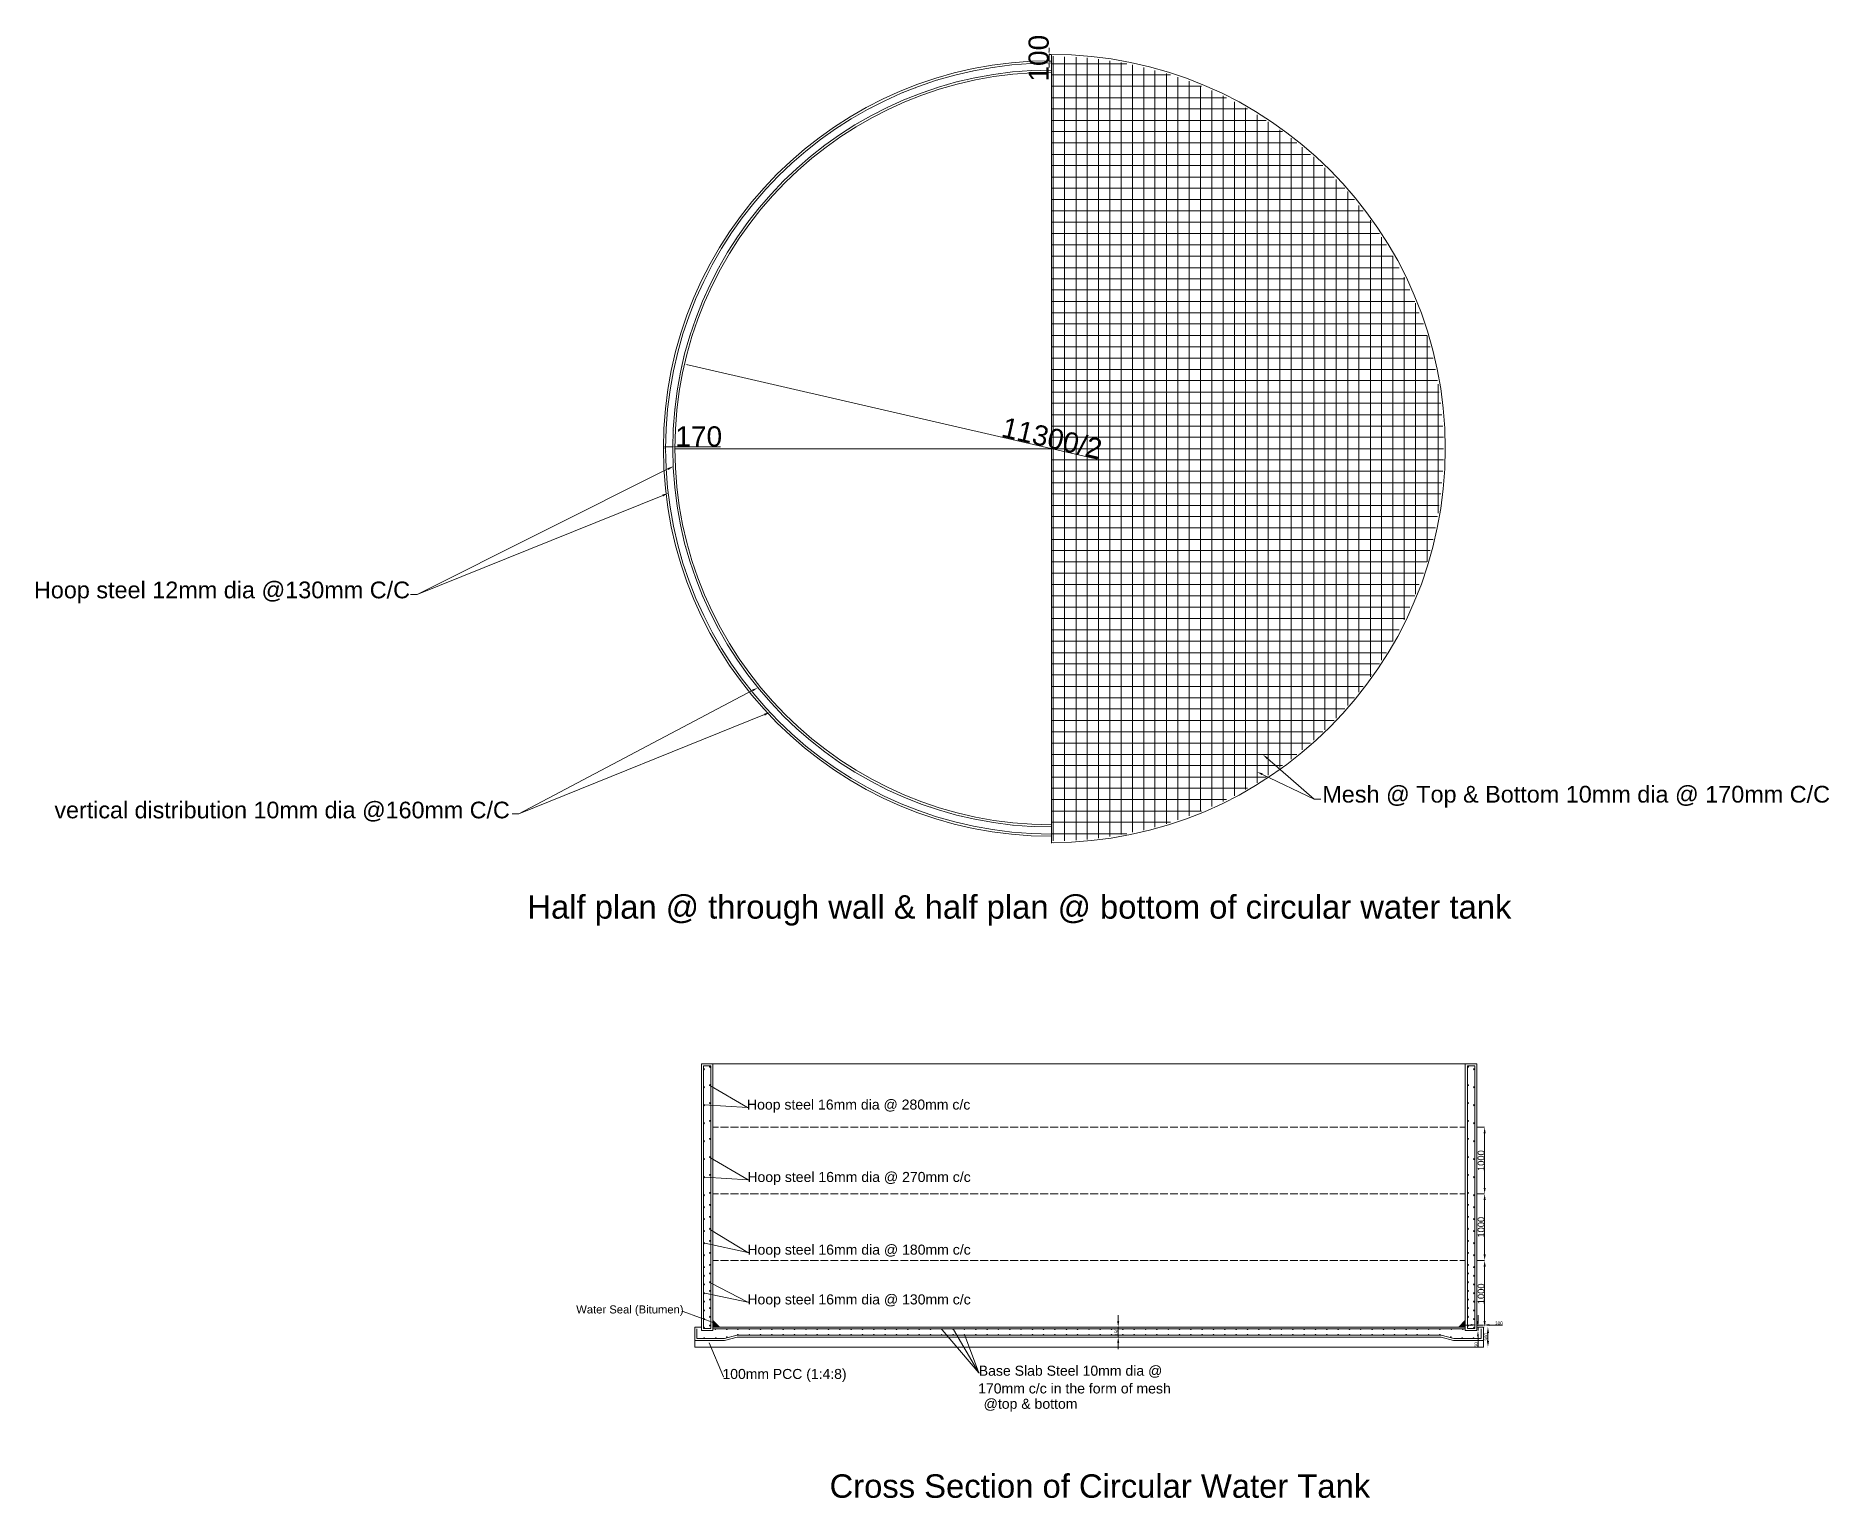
# Model space of a CAD drawing. Header units: millimetres. Extents: x 6154 to 33079, y 1500 to 23453.
import ezdxf

# ---------------------------------------------------------------- set-up
doc = ezdxf.new("R2010")
doc.units = ezdxf.units.MM
doc.layers.add('PDF_0', color=7, linetype='Continuous')
doc.layers.add('PDF_Text', color=7, linetype='Continuous')
doc.styles.add('PDF ArialMT', font='arial.ttf')

msp = doc.modelspace()

# ---------------------------------------------------------------- linework, layer by layer
at = {"layer": 'PDF_0', "lineweight": 0}
for points in [[(21396, 23174), (21362, 23174)], [(21368, 23224), (21368, 23275)], [(21368, 23174), (21368, 23073)], [(21402, 11334), (21402, 17254), (21402, 23174)], [(21430, 23174), (21430, 23174)], [(20215, 22917), (20215, 22917)], [(20389, 22950), (20389, 22950)], [(20568, 22978), (20568, 22978)], [(20747, 23006), (20747, 23006)], [(20769, 22894), (20769, 22894)], [(20926, 23023), (20926, 23023)], [(20926, 22911), (20926, 22911)], [(21088, 22922), (21088, 22922)], [(21105, 23034), (21105, 23034)], [(21245, 22928), (21245, 22928)], [(21284, 23040), (21284, 23040)], [(21396, 23073), (21362, 23073)], [(21368, 23028), (21368, 22978)], [(21402, 23034), (22532, 23034)], [(21430, 11368), (21430, 17254), (21430, 23146)], [(21597, 11368), (21597, 17254), (21597, 23140)], [(21771, 11379), (21771, 17254), (21771, 23135)], [(21939, 11390), (21939, 17254), (21939, 23124)], [(22107, 11407), (22107, 17254), (22107, 23101)], [(22280, 11435), (22280, 17254), (22280, 23079)], [(22448, 11463), (22448, 17254), (22448, 23051)], [(22621, 11496), (22621, 17254), (22621, 23017)], [(22789, 11530), (22789, 17254), (22789, 22978)], [(22957, 11575), (22957, 17254), (22957, 22933)], [(23131, 11625), (23131, 17254), (23131, 22889)], [(19354, 22665), (19354, 22665)], [(19522, 22726), (19522, 22726)], [(19678, 22665), (19678, 22665)], [(19695, 22782), (19695, 22782)], [(19829, 22709), (19829, 22709)], [(19863, 22833), (19863, 22833)], [(19986, 22749), (19986, 22749)], [(20036, 22877), (20036, 22877)], [(20137, 22788), (20137, 22788)], [(20294, 22821), (20294, 22821)], [(20450, 22849), (20450, 22849)], [(20613, 22877), (20613, 22877)], [(21402, 22866), (23192, 22866)], [(21402, 22698), (23657, 22698)], [(23298, 11681), (23298, 17254), (23298, 22833)], [(23472, 11743), (23472, 17254), (23472, 22771)], [(23640, 11810), (23640, 17254), (23640, 22704)], [(23808, 11883), (23808, 17254), (23808, 22631)], [(18699, 22368), (18699, 22368)], [(18856, 22452), (18856, 22452)], [(18934, 22368), (18934, 22368)], [(19018, 22530), (19018, 22530)], [(19080, 22435), (19080, 22435)], [(19186, 22598), (19186, 22598)], [(19225, 22497), (19225, 22497)], [(19376, 22558), (19376, 22558)], [(19527, 22614), (19527, 22614)], [(21402, 22525), (24031, 22525)], [(21402, 22357), (24345, 22357)], [(23981, 11961), (23981, 17254), (23981, 22553)], [(24149, 12045), (24149, 17254), (24149, 22463)], [(24317, 12140), (24317, 17254), (24317, 22374)], [(18235, 22094), (18235, 22094)], [(18386, 22195), (18386, 22195)], [(18509, 22139), (18509, 22139)], [(18537, 22284), (18537, 22284)], [(18649, 22223), (18649, 22223)], [(18789, 22295), (18789, 22295)], [(21402, 22184), (24625, 22184)], [(24490, 12241), (24490, 17254), (24490, 22267)], [(24658, 12353), (24658, 17254), (24658, 22161)], [(17938, 21893), (17938, 21893)], [(18084, 21993), (18084, 21993)], [(18112, 21881), (18112, 21881)], [(18240, 21971), (18240, 21971)], [(18375, 22055), (18375, 22055)], [(21402, 22016), (24871, 22016)], [(21402, 21848), (25089, 21848)], [(24832, 12470), (24832, 17254), (24832, 22044)], [(24999, 12593), (24999, 17254), (24999, 21915)], [(17519, 21546), (17519, 21546)], [(17658, 21669), (17658, 21669)], [(17731, 21585), (17731, 21585)], [(17793, 21781), (17793, 21781)], [(17854, 21686), (17854, 21686)], [(17983, 21786), (17983, 21786)], [(21402, 21674), (25290, 21674)], [(25167, 12733), (25167, 17254), (25167, 21781)], [(25341, 12879), (25341, 17254), (25341, 21635)], [(17261, 21299), (17261, 21299)], [(17390, 21423), (17390, 21423)], [(17491, 21372), (17491, 21372)], [(17608, 21479), (17608, 21479)], [(21402, 21506), (25475, 21506)], [(21402, 21333), (25648, 21333)], [(25509, 13035), (25509, 17254), (25509, 21473)], [(25676, 13209), (25676, 17254), (25676, 21299)], [(17021, 21036), (17021, 21036)], [(17138, 21171), (17138, 21171)], [(17160, 21025), (17160, 21025)], [(17267, 21143), (17267, 21143)], [(17379, 21260), (17379, 21260)], [(21402, 21165), (25805, 21165)], [(25850, 13399), (25850, 17254), (25850, 21115)], [(16791, 20757), (16791, 20757)], [(16903, 20897), (16903, 20897)], [(16953, 20785), (16953, 20785)], [(17054, 20908), (17054, 20908)], [(21402, 20997), (25951, 20997)], [(21402, 20824), (26085, 20824)], [(26018, 13600), (26018, 17254), (26018, 20908)], [(16685, 20611), (16685, 20611)], [(16763, 20527), (16763, 20527)], [(16858, 20656), (16858, 20656)], [(21402, 20656), (26208, 20656)], [(21402, 20488), (26326, 20488)], [(26191, 13830), (26191, 17254), (26191, 20684)], [(16489, 20309), (16489, 20309)], [(16584, 20460), (16584, 20460)], [(16584, 20259), (16584, 20259)], [(16674, 20393), (16674, 20393)], [(21402, 20315), (26432, 20315)], [(26359, 14082), (26359, 17254), (26359, 20432)], [(16304, 20001), (16304, 20001)], [(16394, 20158), (16394, 20158)], [(16422, 19985), (16422, 19985)], [(16500, 20124), (16500, 20124)], [(21402, 20147), (26533, 20147)], [(21402, 19973), (26622, 19973)], [(26527, 14361), (26527, 17254), (26527, 20152)], [(16136, 19660), (16136, 19660)], [(16226, 19839), (16226, 19839)], [(16276, 19694), (16276, 19694)], [(16344, 19833), (16344, 19833)], [(21402, 19806), (26706, 19806)], [(26700, 14686), (26700, 17254), (26700, 19828)], [(16064, 19492), (16064, 19492)], [(16148, 19403), (16148, 19403)], [(16209, 19548), (16209, 19548)], [(21402, 19638), (26784, 19638)], [(21402, 19464), (26857, 19464)], [(26868, 15072), (26868, 17254), (26868, 19442)], [(15935, 19156), (15935, 19156)], [(15997, 19330), (15997, 19330)], [(16086, 19252), (16086, 19252)], [(21402, 19296), (26924, 19296)], [(21402, 19128), (26986, 19128)], [(15879, 18989), (15879, 18989)], [(15985, 18949), (15985, 18949)], [(16036, 19101), (16036, 19101)], [(21402, 18955), (27036, 18955)], [(27042, 15559), (27042, 17254), (27042, 18955)], [(15784, 18642), (15784, 18642)], [(15829, 18815), (15829, 18815)], [(15896, 18642), (15896, 18642)], [(15935, 18798), (15935, 18798)], [(21402, 18787), (27086, 18787)], [(21402, 18614), (27131, 18614)], [(15745, 18468), (15745, 18468)], [(15829, 18328), (15829, 18328)], [(15862, 18485), (15862, 18485)], [(22090, 17097), (15941, 18513)], [(21402, 18446), (27170, 18446)], [(15678, 18110), (15678, 18110)], [(15706, 18289), (15706, 18289)], [(15801, 18172), (15801, 18172)], [(21402, 18278), (27198, 18278)], [(21402, 18105), (27226, 18105)], [(27210, 16286), (27210, 17254), (27210, 18222)], [(15655, 17937), (15655, 17937)], [(15756, 17853), (15756, 17853)], [(15778, 18015), (15778, 18015)], [(21402, 17937), (27249, 17937)], [(15622, 17579), (15622, 17579)], [(15638, 17758), (15638, 17758)], [(15734, 17534), (15734, 17534)], [(15739, 17696), (15739, 17696)], [(21402, 17763), (27266, 17763)], [(21402, 17595), (27277, 17595)], [(15583, 17254), (15583, 17288)], [(15616, 17394), (15616, 17394)], [(15627, 17282), (15700, 17282)], [(15728, 17377), (15728, 17377)], [(15750, 17288), (15750, 17254), (21402, 17254), (27288, 17254)], [(15750, 17282), (16433, 17282)], [(21402, 17428), (27288, 17428)], [(15616, 17215), (15616, 17215)], [(15622, 17036), (15622, 17036)], [(15722, 17215), (15722, 17215)], [(15728, 17058), (15728, 17058)], [(21402, 17086), (27288, 17086)], [(15644, 16952), (11878, 15066), (11867, 15066)], [(15627, 16857), (15627, 16857)], [(15734, 16896), (15734, 16896)], [(15750, 16739), (15750, 16739)], [(21402, 16918), (27277, 16918)], [(21402, 16745), (27266, 16745)], [(15566, 16555), (11878, 15066), (11778, 15066)], [(15644, 16678), (15644, 16678)], [(15666, 16499), (15666, 16499)], [(15767, 16577), (15767, 16577)], [(21402, 16577), (27249, 16577)], [(15689, 16320), (15689, 16320)], [(15784, 16420), (15784, 16420)], [(15812, 16264), (15812, 16264)], [(21402, 16404), (27226, 16404)], [(21402, 16236), (27198, 16236)], [(15722, 16146), (15722, 16146)], [(15762, 15967), (15762, 15967)], [(15840, 16107), (15840, 16107)], [(15879, 15950), (15879, 15950)], [(21402, 16068), (27170, 16068)], [(21402, 15894), (27131, 15894)], [(15801, 15794), (15801, 15794)], [(15851, 15620), (15851, 15620)], [(15918, 15794), (15918, 15794)], [(15957, 15643), (15957, 15643)], [(21402, 15727), (27086, 15727)], [(15907, 15447), (15907, 15447)], [(16008, 15486), (16008, 15486)], [(21402, 15559), (27036, 15559)], [(21402, 15385), (26986, 15385)], [(15963, 15279), (15963, 15279)], [(16025, 15111), (16025, 15111)], [(16058, 15335), (16058, 15335)], [(16114, 15189), (16114, 15189)], [(21402, 15217), (26924, 15217)], [(16097, 14943), (16097, 14943)], [(16176, 15038), (16176, 15038)], [(16237, 14893), (16237, 14893)], [(21402, 15044), (26857, 15044)], [(21402, 14876), (26784, 14876)], [(16170, 14781), (16170, 14781)], [(16248, 14619), (16248, 14619)], [(16310, 14747), (16310, 14747)], [(16383, 14607), (16383, 14607)], [(21402, 14708), (26706, 14708)], [(16332, 14462), (16332, 14462)], [(16422, 14305), (16422, 14305)], [(16455, 14468), (16455, 14468)], [(16539, 14328), (16539, 14328)], [(21402, 14535), (26622, 14535)], [(21402, 14367), (26533, 14367)], [(16517, 14154), (16517, 14154)], [(16618, 14003), (16618, 14003)], [(16623, 14193), (16623, 14193)], [(16713, 14059), (16713, 14059)], [(21402, 14193), (26432, 14193)], [(21402, 14026), (26326, 14026)], [(16718, 13852), (16718, 13852)], [(16802, 13930), (16802, 13930)], [(16897, 13802), (16897, 13802)], [(21402, 13858), (26208, 13858)], [(16920, 13628), (13406, 11776), (13400, 11776)], [(16830, 13712), (16830, 13712)], [(16942, 13572), (16942, 13572)], [(16998, 13673), (16998, 13673)], [(17099, 13550), (17099, 13550)], [(21402, 13684), (26085, 13684)], [(21402, 13516), (25951, 13516)], [(17093, 13265), (13406, 11776), (13305, 11776)], [(17060, 13432), (17060, 13432)], [(17177, 13298), (17177, 13298)], [(17205, 13432), (17205, 13432)], [(17317, 13315), (17317, 13315)], [(17429, 13203), (17429, 13203)], [(21402, 13349), (25805, 13349)], [(17306, 13169), (17306, 13169)], [(17435, 13046), (17435, 13046)], [(17546, 13091), (17546, 13091)], [(17664, 12985), (17664, 12985)], [(21402, 13175), (25648, 13175)], [(21402, 13007), (25475, 13007)], [(17563, 12923), (17563, 12923)], [(17703, 12806), (17703, 12806)], [(17781, 12884), (17781, 12884)], [(17843, 12694), (17843, 12694)], [(17910, 12783), (17910, 12783)], [(18039, 12683), (18039, 12683)], [(21402, 12834), (25290, 12834)], [(21402, 12666), (25089, 12666)], [(17983, 12588), (17983, 12588)], [(18134, 12481), (18134, 12481)], [(18168, 12593), (18168, 12593)], [(18296, 12504), (18296, 12504)], [(18436, 12420), (18436, 12420)], [(21402, 12498), (24871, 12498)], [(24647, 12604), (25346, 11994), (25352, 11994)], [(18279, 12381), (18279, 12381)], [(18436, 12291), (18436, 12291)], [(18570, 12336), (18570, 12336)], [(18593, 12202), (18593, 12202)], [(18710, 12257), (18710, 12257)], [(18856, 12185), (18856, 12185)], [(18996, 12118), (18996, 12118)], [(21402, 12325), (24625, 12325)], [(21402, 12157), (24345, 12157)], [(24569, 12364), (25346, 11994), (25447, 11994)], [(18749, 12112), (18749, 12112)], [(18912, 12034), (18912, 12034)], [(19074, 11961), (19074, 11961)], [(19141, 12050), (19141, 12050)], [(19242, 11888), (19242, 11888)], [(19292, 11989), (19292, 11989)], [(19438, 11933), (19438, 11933)], [(19589, 11877), (19589, 11877)], [(21402, 11989), (24031, 11989)], [(19410, 11827), (19410, 11827)], [(19578, 11765), (19578, 11765)], [(19740, 11827), (19740, 11827)], [(19751, 11709), (19751, 11709)], [(19897, 11782), (19897, 11782)], [(19924, 11664), (19924, 11664)], [(20053, 11743), (20053, 11743)], [(20098, 11620), (20098, 11620)], [(20204, 11709), (20204, 11709)], [(20271, 11580), (20271, 11580)], [(20361, 11676), (20361, 11676)], [(20523, 11648), (20523, 11648)], [(20680, 11625), (20680, 11625)], [(20837, 11608), (20837, 11608)], [(20999, 11597), (20999, 11597)], [(21155, 11586), (21155, 11586)], [(21318, 11580), (21318, 11580)], [(21402, 11815), (23657, 11815)], [(21402, 11648), (23192, 11648)], [(20450, 11552), (20450, 11552)], [(20630, 11524), (20630, 11524)], [(20803, 11502), (20803, 11502)], [(20982, 11485), (20982, 11485)], [(21167, 11474), (21167, 11474)], [(21346, 11474), (21346, 11474)], [(21402, 11474), (22532, 11474)], [(21430, 11334), (21430, 11334)], [(16317, 8018), (27616, 8018)], [(16190, 7404), (16838, 7367), (16844, 7367), (16838, 7367), (16274, 7697)], [(16317, 7068), (16401, 7068)], [(16433, 7068), (16554, 7068)], [(16582, 7068), (16704, 7068)], [(16732, 7068), (16853, 7068)], [(16881, 7068), (17003, 7068)], [(17034, 7068), (17152, 7068)], [(17183, 7068), (17302, 7068)], [(17333, 7068), (17451, 7068)], [(17482, 7068), (17604, 7068)], [(17632, 7068), (17753, 7068)], [(17781, 7068), (17903, 7068)], [(17934, 7068), (18052, 7068)], [(18084, 7068), (18202, 7068)], [(18233, 7068), (18352, 7068)], [(18383, 7068), (18501, 7068)], [(18532, 7068), (18654, 7068)], [(18682, 7068), (18803, 7068)], [(18831, 7068), (18953, 7068)], [(18984, 7068), (19102, 7068)], [(19134, 7068), (19252, 7068)], [(19283, 7068), (19401, 7068)], [(19433, 7068), (19554, 7068)], [(19582, 7068), (19704, 7068)], [(19732, 7068), (19853, 7068)], [(19881, 7068), (20003, 7068)], [(20034, 7068), (20152, 7068)], [(20183, 7068), (20302, 7068)], [(20333, 7068), (20451, 7068)], [(20482, 7068), (20604, 7068)], [(20632, 7068), (20753, 7068)], [(20782, 7068), (20903, 7068)], [(20934, 7068), (21053, 7068)], [(21084, 7068), (21202, 7068)], [(21233, 7068), (21352, 7068)], [(21383, 7068), (21501, 7068)], [(21532, 7068), (21654, 7068)], [(21682, 7068), (21803, 7068)], [(21831, 7068), (21953, 7068)], [(21984, 7068), (22102, 7068)], [(22134, 7068), (22252, 7068)], [(22283, 7068), (22401, 7068)], [(22433, 7068), (22554, 7068)], [(22582, 7068), (22704, 7068)], [(22732, 7068), (22853, 7068)], [(22881, 7068), (23003, 7068)], [(23034, 7068), (23152, 7068)], [(23183, 7068), (23302, 7068)], [(23333, 7068), (23451, 7068)], [(23482, 7068), (23604, 7068)], [(23632, 7068), (23754, 7068)], [(23782, 7068), (23903, 7068)], [(23934, 7068), (24053, 7068)], [(24084, 7068), (24202, 7068)], [(24233, 7068), (24352, 7068)], [(24383, 7068), (24501, 7068)], [(24532, 7068), (24654, 7068)], [(24682, 7068), (24803, 7068)], [(24831, 7068), (24953, 7068)], [(24984, 7068), (25102, 7068)], [(25134, 7068), (25252, 7068)], [(25283, 7068), (25402, 7068)], [(25433, 7068), (25554, 7068)], [(25582, 7068), (25704, 7068)], [(25732, 7068), (25853, 7068)], [(25881, 7068), (26003, 7068)], [(26034, 7068), (26152, 7068)], [(26183, 7068), (26302, 7068)], [(26333, 7068), (26451, 7068)], [(26483, 7068), (26604, 7068)], [(26632, 7068), (26754, 7068)], [(26782, 7068), (26903, 7068)], [(26934, 7068), (27053, 7068)], [(27084, 7068), (27202, 7068)], [(27233, 7068), (27352, 7068)], [(27383, 7068), (27501, 7068)], [(27532, 7068), (27616, 7068)], [(27788, 7068), (27906, 7068)], [(27906, 6158), (27906, 6977)], [(16199, 6317), (16847, 6279), (16853, 6279), (16847, 6279), (16283, 6610)], [(16317, 6068), (16401, 6068)], [(16433, 6068), (16554, 6068)], [(16582, 6068), (16704, 6068)], [(16732, 6068), (16853, 6068)], [(16881, 6068), (17003, 6068)], [(17034, 6068), (17152, 6068)], [(17183, 6068), (17302, 6068)], [(17333, 6068), (17451, 6068)], [(17482, 6068), (17604, 6068)], [(17632, 6068), (17753, 6068)], [(17781, 6068), (17903, 6068)], [(17934, 6068), (18052, 6068)], [(18084, 6068), (18202, 6068)], [(18233, 6068), (18352, 6068)], [(18383, 6068), (18501, 6068)], [(18532, 6068), (18654, 6068)], [(18682, 6068), (18803, 6068)], [(18831, 6068), (18953, 6068)], [(18984, 6068), (19102, 6068)], [(19134, 6068), (19252, 6068)], [(19283, 6068), (19401, 6068)], [(19433, 6068), (19554, 6068)], [(19582, 6068), (19704, 6068)], [(19732, 6068), (19853, 6068)], [(19881, 6068), (20003, 6068)], [(20034, 6068), (20152, 6068)], [(20183, 6068), (20302, 6068)], [(20333, 6068), (20451, 6068)], [(20482, 6068), (20604, 6068)], [(20632, 6068), (20753, 6068)], [(20782, 6068), (20903, 6068)], [(20934, 6068), (21053, 6068)], [(21084, 6068), (21202, 6068)], [(21233, 6068), (21352, 6068)], [(21383, 6068), (21501, 6068)], [(21532, 6068), (21654, 6068)], [(21682, 6068), (21803, 6068)], [(21831, 6068), (21953, 6068)], [(21984, 6068), (22102, 6068)], [(22134, 6068), (22252, 6068)], [(22283, 6068), (22401, 6068)], [(22433, 6068), (22554, 6068)], [(22582, 6068), (22704, 6068)], [(22732, 6068), (22853, 6068)], [(22881, 6068), (23003, 6068)], [(23034, 6068), (23152, 6068)], [(23183, 6068), (23302, 6068)], [(23333, 6068), (23451, 6068)], [(23482, 6068), (23604, 6068)], [(23632, 6068), (23754, 6068)], [(23782, 6068), (23903, 6068)], [(23934, 6068), (24053, 6068)], [(24084, 6068), (24202, 6068)], [(24233, 6068), (24352, 6068)], [(24383, 6068), (24501, 6068)], [(24532, 6068), (24654, 6068)], [(24682, 6068), (24803, 6068)], [(24831, 6068), (24953, 6068)], [(24984, 6068), (25102, 6068)], [(25134, 6068), (25252, 6068)], [(25283, 6068), (25402, 6068)], [(25433, 6068), (25554, 6068)], [(25582, 6068), (25704, 6068)], [(25732, 6068), (25853, 6068)], [(25881, 6068), (26003, 6068)], [(26034, 6068), (26152, 6068)], [(26183, 6068), (26302, 6068)], [(26333, 6068), (26451, 6068)], [(26483, 6068), (26604, 6068)], [(26632, 6068), (26754, 6068)], [(26782, 6068), (26903, 6068)], [(26934, 6068), (27053, 6068)], [(27084, 6068), (27202, 6068)], [(27233, 6068), (27352, 6068)], [(27383, 6068), (27501, 6068)], [(27532, 6068), (27616, 6068)], [(27906, 5158), (27906, 5977)], [(16199, 5326), (16844, 5189), (16853, 5189), (16844, 5189), (16283, 5529)], [(16317, 5068), (16401, 5068)], [(16433, 5068), (16554, 5068)], [(16582, 5068), (16704, 5068)], [(16732, 5068), (16853, 5068)], [(16881, 5068), (17003, 5068)], [(17034, 5068), (17152, 5068)], [(17183, 5068), (17302, 5068)], [(17333, 5068), (17451, 5068)], [(17482, 5068), (17604, 5068)], [(17632, 5068), (17753, 5068)], [(17781, 5068), (17903, 5068)], [(17934, 5068), (18052, 5068)], [(18084, 5068), (18202, 5068)], [(18233, 5068), (18352, 5068)], [(18383, 5068), (18501, 5068)], [(18532, 5068), (18654, 5068)], [(18682, 5068), (18803, 5068)], [(18831, 5068), (18953, 5068)], [(18984, 5068), (19102, 5068)], [(19134, 5068), (19252, 5068)], [(19283, 5068), (19401, 5068)], [(19433, 5068), (19554, 5068)], [(19582, 5068), (19704, 5068)], [(19732, 5068), (19853, 5068)], [(19881, 5068), (20003, 5068)], [(20034, 5068), (20152, 5068)], [(20183, 5068), (20302, 5068)], [(20333, 5068), (20451, 5068)], [(20482, 5068), (20604, 5068)], [(20632, 5068), (20753, 5068)], [(20782, 5068), (20903, 5068)], [(20934, 5068), (21053, 5068)], [(21084, 5068), (21202, 5068)], [(21233, 5068), (21352, 5068)], [(21383, 5068), (21501, 5068)], [(21532, 5068), (21654, 5068)], [(21682, 5068), (21803, 5068)], [(21831, 5068), (21953, 5068)], [(21984, 5068), (22102, 5068)], [(22134, 5068), (22252, 5068)], [(22283, 5068), (22401, 5068)], [(22433, 5068), (22554, 5068)], [(22582, 5068), (22704, 5068)], [(22732, 5068), (22853, 5068)], [(22881, 5068), (23003, 5068)], [(23034, 5068), (23152, 5068)], [(23183, 5068), (23302, 5068)], [(23333, 5068), (23451, 5068)], [(23482, 5068), (23604, 5068)], [(23632, 5068), (23754, 5068)], [(23782, 5068), (23903, 5068)], [(23934, 5068), (24053, 5068)], [(24084, 5068), (24202, 5068)], [(24233, 5068), (24352, 5068)], [(24383, 5068), (24501, 5068)], [(24532, 5068), (24654, 5068)], [(24682, 5068), (24803, 5068)], [(24831, 5068), (24953, 5068)], [(24984, 5068), (25102, 5068)], [(25134, 5068), (25252, 5068)], [(25283, 5068), (25402, 5068)], [(25433, 5068), (25554, 5068)], [(25582, 5068), (25704, 5068)], [(25732, 5068), (25853, 5068)], [(25881, 5068), (26003, 5068)], [(26034, 5068), (26152, 5068)], [(26183, 5068), (26302, 5068)], [(26333, 5068), (26451, 5068)], [(26483, 5068), (26604, 5068)], [(26632, 5068), (26754, 5068)], [(26782, 5068), (26903, 5068)], [(26934, 5068), (27053, 5068)], [(27084, 5068), (27202, 5068)], [(27233, 5068), (27352, 5068)], [(27383, 5068), (27501, 5068)], [(27532, 5068), (27616, 5068)], [(27906, 4977), (27906, 4158)], [(16199, 4575), (16844, 4441), (16853, 4441), (16844, 4441), (16283, 4731)], [(16364, 4121), (15875, 4301), (15869, 4301)], [(27788, 4018), (27788, 4068), (27888, 4068), (27888, 3818), (27888, 3769), (16046, 3769), (16046, 3818), (16046, 4068), (16149, 4068), (16149, 4018)], [(27856, 4040), (27856, 3899), (27445, 3899), (27255, 3949), (16679, 3949), (16492, 3899), (16077, 3899), (16077, 4040)], [(16317, 4167), (16417, 4068)], [(16317, 4155), (16317, 4155)], [(16317, 4149), (16317, 4149)], [(16317, 4142), (16317, 4142)], [(16317, 4133), (16317, 4133)], [(16317, 4127), (16317, 4127)], [(16317, 4121), (16317, 4121)], [(16317, 4114), (16317, 4114)], [(16317, 4105), (16317, 4105)], [(16317, 4099), (16317, 4099)], [(16317, 4093), (16317, 4093)], [(16317, 4086), (16317, 4086)], [(16317, 4068), (27616, 4068), (27616, 4071), (27616, 4077), (27616, 4083)], [(16317, 4077), (16317, 4077)], [(16317, 4071), (16317, 4071)], [(16317, 4040), (27616, 4040)], [(16320, 4167), (16320, 4161), (16320, 4155), (16327, 4155), (16333, 4155)], [(16320, 4161), (16323, 4161)], [(16320, 4152), (16320, 4149), (16327, 4149), (16333, 4149)], [(16320, 4145), (16320, 4142), (16327, 4142), (16333, 4142)], [(16320, 4139), (16320, 4133), (16320, 4127), (16327, 4127), (16333, 4127)], [(16320, 4133), (16327, 4133), (16333, 4133)], [(16320, 4124), (16320, 4121), (16327, 4121), (16333, 4121)], [(16320, 4117), (16320, 4114), (16327, 4114), (16333, 4114)], [(16320, 4111), (16320, 4105), (16320, 4099), (16327, 4099), (16333, 4099)], [(16320, 4105), (16327, 4105), (16333, 4105)], [(16320, 4096), (16320, 4093), (16327, 4093), (16333, 4093)], [(16320, 4089), (16320, 4086), (16327, 4086), (16333, 4086)], [(16320, 4068), (16320, 4071), (16320, 4077), (16320, 4083)], [(16320, 4077), (16327, 4077), (16333, 4077)], [(16320, 4071), (16327, 4071), (16333, 4071)], [(16327, 4155), (16327, 4158)], [(16327, 4149), (16327, 4152)], [(16327, 4142), (16327, 4145)], [(16327, 4127), (16327, 4133), (16327, 4139)], [(16327, 4121), (16327, 4124)], [(16327, 4114), (16327, 4117)], [(16327, 4099), (16327, 4105), (16327, 4111)], [(16327, 4093), (16327, 4096)], [(16327, 4086), (16327, 4089)], [(16327, 4068), (16327, 4071), (16327, 4077), (16327, 4083)], [(16336, 4152), (16336, 4149), (16339, 4149)], [(16336, 4145), (16336, 4142), (16339, 4142)], [(16336, 4139), (16336, 4133), (16336, 4127), (16339, 4127)], [(16336, 4133), (16339, 4133)], [(16336, 4124), (16336, 4121), (16339, 4121)], [(16336, 4117), (16336, 4114), (16339, 4114)], [(16336, 4111), (16336, 4105), (16336, 4099), (16339, 4099)], [(16336, 4105), (16339, 4105)], [(16336, 4096), (16336, 4093), (16339, 4093)], [(16336, 4089), (16336, 4086), (16339, 4086)], [(16336, 4068), (16336, 4071), (16336, 4077), (16336, 4083)], [(16336, 4077), (16339, 4077)], [(16336, 4071), (16339, 4071)], [(16342, 4145), (16342, 4142), (16345, 4142)], [(16342, 4139), (16342, 4133), (16342, 4127), (16345, 4127)], [(16342, 4133), (16345, 4133)], [(16342, 4124), (16342, 4121), (16345, 4121)], [(16342, 4117), (16342, 4114), (16345, 4114)], [(16342, 4111), (16342, 4105), (16342, 4099), (16345, 4099)], [(16342, 4105), (16345, 4105)], [(16342, 4096), (16342, 4093), (16345, 4093)], [(16342, 4089), (16342, 4086), (16345, 4086)], [(16342, 4068), (16342, 4071), (16342, 4077), (16342, 4083)], [(16342, 4077), (16345, 4077)], [(16342, 4071), (16345, 4071)], [(16348, 4139), (16348, 4133), (16348, 4127), (16355, 4127), (16358, 4127)], [(16348, 4133), (16352, 4133)], [(16348, 4124), (16348, 4121), (16355, 4121), (16361, 4121), (16367, 4121)], [(16348, 4117), (16348, 4114), (16355, 4114), (16361, 4114), (16367, 4114)], [(16348, 4111), (16348, 4105), (16348, 4099), (16355, 4099), (16361, 4099), (16367, 4099)], [(16348, 4105), (16355, 4105), (16361, 4105), (16367, 4105)], [(16348, 4096), (16348, 4093), (16355, 4093), (16361, 4093), (16367, 4093)], [(16348, 4089), (16348, 4086), (16355, 4086), (16361, 4086), (16367, 4086)], [(16348, 4068), (16348, 4071), (16348, 4077), (16348, 4083)], [(16348, 4077), (16355, 4077), (16361, 4077), (16367, 4077)], [(16348, 4071), (16355, 4071), (16361, 4071), (16367, 4071)], [(16355, 4127), (16355, 4130)], [(16355, 4121), (16355, 4124)], [(16355, 4114), (16355, 4117)], [(16355, 4099), (16355, 4105), (16355, 4111)], [(16355, 4093), (16355, 4096)], [(16355, 4086), (16355, 4089)], [(16355, 4068), (16355, 4071), (16355, 4077), (16355, 4083)], [(16361, 4121), (16361, 4124)], [(16361, 4114), (16361, 4117)], [(16361, 4099), (16361, 4105), (16361, 4111)], [(16361, 4093), (16361, 4096)], [(16361, 4086), (16361, 4089)], [(16361, 4068), (16361, 4071), (16361, 4077), (16361, 4083)], [(16370, 4117), (16370, 4114), (16373, 4114)], [(16370, 4111), (16370, 4105), (16370, 4099), (16373, 4099)], [(16370, 4105), (16373, 4105)], [(16370, 4096), (16370, 4093), (16373, 4093)], [(16370, 4089), (16370, 4086), (16373, 4086)], [(16370, 4068), (16370, 4071), (16370, 4077), (16370, 4083)], [(16370, 4077), (16373, 4077)], [(16370, 4071), (16373, 4071)], [(16376, 4111), (16376, 4105), (16376, 4099), (16383, 4099), (16386, 4099)], [(16376, 4105), (16380, 4105)], [(16376, 4096), (16376, 4093), (16383, 4093), (16389, 4093), (16395, 4093)], [(16376, 4089), (16376, 4086), (16383, 4086), (16389, 4086), (16395, 4086)], [(16376, 4068), (16376, 4071), (16376, 4077), (16376, 4083)], [(16376, 4077), (16383, 4077), (16389, 4077), (16395, 4077)], [(16376, 4071), (16383, 4071), (16389, 4071), (16395, 4071)], [(16383, 4099), (16383, 4102)], [(16383, 4093), (16383, 4096)], [(16383, 4086), (16383, 4089)], [(16383, 4068), (16383, 4071), (16383, 4077), (16383, 4083)], [(16389, 4093), (16389, 4096)], [(16389, 4086), (16389, 4089)], [(16389, 4068), (16389, 4071), (16389, 4077), (16389, 4083)], [(16398, 4089), (16398, 4086), (16401, 4086)], [(16398, 4068), (16398, 4071), (16398, 4077), (16398, 4083)], [(16398, 4077), (16401, 4077)], [(16398, 4071), (16401, 4071)], [(16404, 4068), (16404, 4071), (16404, 4077), (16404, 4083)], [(16404, 4077), (16408, 4077)], [(16404, 4071), (16411, 4071), (16414, 4071)], [(16411, 4068), (16411, 4071), (16411, 4074)], [(22395, 4068), (22408, 4068)], [(22405, 4158), (22405, 4248)], [(22405, 4068), (22405, 3918)], [(27616, 4155), (27616, 4161), (27616, 4167), (27517, 4068)], [(27520, 4071), (27523, 4071), (27529, 4071)], [(27523, 4068), (27523, 4071), (27523, 4077)], [(27526, 4077), (27529, 4077)], [(27532, 4068), (27532, 4071), (27532, 4077), (27532, 4083)], [(27532, 4077), (27535, 4077)], [(27532, 4071), (27535, 4071)], [(27535, 4086), (27535, 4086)], [(27539, 4089), (27539, 4086), (27545, 4086), (27551, 4086), (27557, 4086)], [(27539, 4068), (27539, 4071), (27539, 4077), (27539, 4083)], [(27539, 4077), (27545, 4077), (27551, 4077), (27557, 4077)], [(27539, 4071), (27545, 4071), (27551, 4071), (27557, 4071)], [(27542, 4093), (27545, 4093), (27551, 4093), (27557, 4093)], [(27545, 4093), (27545, 4096)], [(27545, 4086), (27545, 4089)], [(27545, 4068), (27545, 4071), (27545, 4077), (27545, 4083)], [(27548, 4099), (27551, 4099), (27557, 4099)], [(27551, 4099), (27551, 4102)], [(27551, 4093), (27551, 4096)], [(27551, 4086), (27551, 4089)], [(27551, 4068), (27551, 4071), (27551, 4077), (27551, 4083)], [(27554, 4105), (27557, 4105)], [(27560, 4111), (27560, 4105), (27560, 4099), (27564, 4099)], [(27560, 4105), (27564, 4105)], [(27560, 4096), (27560, 4093), (27564, 4093)], [(27560, 4089), (27560, 4086), (27564, 4086)], [(27560, 4068), (27560, 4071), (27560, 4077), (27560, 4083)], [(27560, 4077), (27564, 4077)], [(27560, 4071), (27564, 4071)], [(27564, 4114), (27564, 4114)], [(27567, 4117), (27567, 4114), (27573, 4114), (27579, 4114), (27585, 4114)], [(27567, 4111), (27567, 4105), (27567, 4099), (27573, 4099), (27579, 4099), (27585, 4099)], [(27567, 4105), (27573, 4105), (27579, 4105), (27585, 4105)], [(27567, 4096), (27567, 4093), (27573, 4093), (27579, 4093), (27585, 4093)], [(27567, 4089), (27567, 4086), (27573, 4086), (27579, 4086), (27585, 4086)], [(27567, 4068), (27567, 4071), (27567, 4077), (27567, 4083)], [(27567, 4077), (27573, 4077), (27579, 4077), (27585, 4077)], [(27567, 4071), (27573, 4071), (27579, 4071), (27585, 4071)], [(27570, 4121), (27573, 4121), (27579, 4121), (27585, 4121)], [(27573, 4121), (27573, 4124)], [(27573, 4114), (27573, 4117)], [(27573, 4099), (27573, 4105), (27573, 4111)], [(27573, 4093), (27573, 4096)], [(27573, 4086), (27573, 4089)], [(27573, 4068), (27573, 4071), (27573, 4077), (27573, 4083)], [(27576, 4127), (27579, 4127), (27585, 4127)], [(27579, 4127), (27579, 4130)], [(27579, 4121), (27579, 4124)], [(27579, 4114), (27579, 4117)], [(27579, 4099), (27579, 4105), (27579, 4111)], [(27579, 4093), (27579, 4096)], [(27579, 4086), (27579, 4089)], [(27579, 4068), (27579, 4071), (27579, 4077), (27579, 4083)], [(27582, 4133), (27585, 4133)], [(27588, 4142), (27592, 4142)], [(27588, 4139), (27588, 4133), (27588, 4127), (27592, 4127)], [(27588, 4133), (27592, 4133)], [(27588, 4124), (27588, 4121), (27592, 4121)], [(27588, 4117), (27588, 4114), (27592, 4114)], [(27588, 4111), (27588, 4105), (27588, 4099), (27592, 4099)], [(27588, 4105), (27592, 4105)], [(27588, 4096), (27588, 4093), (27592, 4093)], [(27588, 4089), (27588, 4086), (27592, 4086)], [(27588, 4068), (27588, 4071), (27588, 4077), (27588, 4083)], [(27588, 4077), (27592, 4077)], [(27588, 4071), (27592, 4071)], [(27595, 4145), (27595, 4142), (27601, 4142), (27607, 4142), (27613, 4142)], [(27595, 4139), (27595, 4133), (27595, 4127), (27601, 4127), (27607, 4127), (27613, 4127)], [(27595, 4133), (27601, 4133), (27607, 4133), (27613, 4133)], [(27595, 4124), (27595, 4121), (27601, 4121), (27607, 4121), (27613, 4121)], [(27595, 4117), (27595, 4114), (27601, 4114), (27607, 4114), (27613, 4114)], [(27595, 4111), (27595, 4105), (27595, 4099), (27601, 4099), (27607, 4099), (27613, 4099)], [(27595, 4105), (27601, 4105), (27607, 4105), (27613, 4105)], [(27595, 4096), (27595, 4093), (27601, 4093), (27607, 4093), (27613, 4093)], [(27595, 4089), (27595, 4086), (27601, 4086), (27607, 4086), (27613, 4086)], [(27595, 4068), (27595, 4071), (27595, 4077), (27595, 4083)], [(27595, 4077), (27601, 4077), (27607, 4077), (27613, 4077)], [(27595, 4071), (27601, 4071), (27607, 4071), (27613, 4071)], [(27598, 4149), (27601, 4149), (27607, 4149), (27613, 4149)], [(27601, 4149), (27601, 4152)], [(27601, 4142), (27601, 4145)], [(27601, 4127), (27601, 4133), (27601, 4139)], [(27601, 4121), (27601, 4124)], [(27601, 4114), (27601, 4117)], [(27601, 4099), (27601, 4105), (27601, 4111)], [(27601, 4093), (27601, 4096)], [(27601, 4086), (27601, 4089)], [(27601, 4068), (27601, 4071), (27601, 4077), (27601, 4083)], [(27604, 4155), (27607, 4155), (27613, 4155)], [(27607, 4155), (27607, 4158)], [(27607, 4149), (27607, 4152)], [(27607, 4142), (27607, 4145)], [(27607, 4127), (27607, 4133), (27607, 4139)], [(27607, 4121), (27607, 4124)], [(27607, 4114), (27607, 4117)], [(27697, 4099), (27607, 4099), (27607, 4105), (27607, 4111)], [(27607, 4093), (27607, 4096)], [(27607, 4086), (27607, 4089)], [(27607, 4068), (27607, 4071), (27607, 4077), (27607, 4083)], [(27610, 4161), (27613, 4161)], [(27616, 4161), (27616, 4161)], [(27616, 4155), (27616, 4155)], [(27616, 4149), (27616, 4152)], [(27616, 4149), (27616, 4149)], [(27616, 4142), (27616, 4145)], [(27616, 4142), (27616, 4142)], [(27616, 4127), (27616, 4133), (27616, 4139)], [(27616, 4133), (27616, 4133)], [(27616, 4127), (27616, 4127)], [(27616, 4121), (27616, 4124)], [(27616, 4121), (27616, 4121)], [(27616, 4114), (27616, 4117)], [(27616, 4114), (27616, 4114)], [(27616, 4099), (27616, 4105), (27616, 4111)], [(27616, 4105), (27616, 4105)], [(27616, 4099), (27616, 4099)], [(27616, 4093), (27616, 4096)], [(27616, 4093), (27616, 4093)], [(27616, 4086), (27616, 4089)], [(27616, 4086), (27616, 4086)], [(27616, 4077), (27616, 4077)], [(27616, 4071), (27616, 4071)], [(27788, 4102), (27788, 4102)], [(27788, 4099), (27888, 4099)], [(27807, 4158), (27807, 4248)], [(27807, 4068), (27807, 4068)], [(27807, 4068), (27807, 4018)], [(27888, 4102), (27888, 4102)], [(27906, 4068), (27906, 4068)], [(27956, 4068), (27956, 4068)], [(27978, 4099), (28174, 4099)], [(16046, 3868), (16495, 3868), (16682, 3918), (27252, 3918), (27439, 3868), (27888, 3868)], [(16264, 3834), (16476, 3323), (16485, 3323)], [(19934, 4030), (20314, 3379), (20324, 3379), (20314, 3379), (19760, 4027)], [(20096, 3955), (20314, 3379), (20324, 3379)], [(22395, 3918), (22408, 3918)], [(22405, 3828), (22405, 3737)], [(27807, 4018), (27807, 4018)], [(27807, 3927), (27807, 3765)], [(27956, 3977), (27956, 3859)], [(27956, 3769), (27956, 3769)]]:
    msp.add_lwpolyline(points, dxfattribs=at)
for points in [[(16317, 4018), (16149, 4018), (16149, 8018), (16317, 8018)], [(16286, 4049), (16177, 4049), (16177, 7990), (16286, 7990)], [(27788, 8018), (27788, 4018), (27616, 4018), (27616, 8018)], [(27757, 7990), (27757, 4049), (27648, 4049), (27648, 7990)], [(27906, 6068), (27788, 6068)], [(27906, 5068), (27788, 5068)]]:
    msp.add_lwpolyline(points, close=True, dxfattribs=at)
at = {"layer": 'PDF_0', "lineweight": 5}
msp.add_lwpolyline([(16317, 4161), (16317, 4161)], dxfattribs=at)
at = {"layer": 'PDF_0', "lineweight": 0}
for centre, radius in [((16184, 7939), 7.79), ((16278, 7973), 7.79), ((27655, 7973), 7.79), ((27749, 7939), 7.79), ((16184, 7668), 7.79), ((16278, 7702), 7.79), ((27655, 7702), 7.79), ((27749, 7668), 7.79), ((16184, 7400), 7.79), ((16278, 7431), 7.79), ((27655, 7431), 7.79), ((27749, 7400), 7.79), ((16184, 7129), 7.79), ((16278, 7163), 7.79), ((27655, 7163), 7.79), ((27749, 7129), 7.79), ((16184, 6858), 7.79), ((16278, 6892), 7.79), ((27655, 6892), 7.79), ((27749, 6858), 7.79), ((16184, 6590), 7.79), ((16278, 6621), 7.79), ((27655, 6621), 7.79), ((27749, 6590), 7.79), ((16184, 6319), 7.79), ((16278, 6353), 7.79), ((27655, 6353), 7.79), ((27749, 6319), 7.79), ((16184, 6048), 7.79), ((16278, 6082), 7.79), ((27655, 6082), 7.79), ((27749, 6048), 7.79), ((16184, 5867), 7.79), ((16184, 5689), 7.79), ((16278, 5901), 7.79), ((16278, 5721), 7.79), ((27655, 5901), 7.79), ((27655, 5721), 7.79), ((27749, 5867), 7.79), ((27749, 5689), 7.79), ((16184, 5509), 7.79), ((16278, 5543), 7.79), ((27655, 5543), 7.79), ((27749, 5509), 7.79), ((16184, 5328), 7.79), ((16184, 5147), 7.79), ((16278, 5362), 7.79), ((16278, 5182), 7.79), ((27655, 5362), 7.79), ((27655, 5182), 7.79), ((27749, 5328), 7.79), ((27749, 5147), 7.79), ((16184, 4970), 7.79), ((16184, 4839), 7.79), ((16278, 5001), 7.79), ((16278, 4873), 7.79), ((27655, 5001), 7.79), ((27655, 4873), 7.79), ((27749, 4970), 7.79), ((27749, 4839), 7.79), ((16184, 4708), 7.79), ((16184, 4577), 7.79), ((16278, 4742), 7.79), ((16278, 4612), 7.79), ((27655, 4742), 7.79), ((27655, 4612), 7.79), ((27749, 4708), 7.79), ((27749, 4577), 7.79), ((16184, 4450), 7.79), ((16184, 4319), 7.79), ((16278, 4481), 7.79), ((16278, 4353), 7.79), ((27655, 4481), 7.79), ((27655, 4353), 7.79), ((27749, 4450), 7.79), ((27749, 4319), 7.79), ((16184, 4188), 7.79), ((16184, 4057), 7.79), ((16278, 4222), 7.79), ((16278, 4091), 7.79), ((16356, 4035), 4.67), ((16527, 4035), 4.67), ((16695, 4035), 4.67), ((16866, 4035), 4.67), ((17035, 4035), 4.67), ((17206, 4035), 4.67), ((17374, 4035), 4.67), ((17546, 4035), 4.67), ((17717, 4035), 4.67), ((17885, 4035), 4.67), ((18057, 4035), 4.67), ((18225, 4035), 4.67), ((18396, 4035), 4.67), ((18564, 4035), 4.67), ((18564, 4035), 4.67), ((18736, 4035), 4.67), ((18904, 4035), 4.67), ((19075, 4035), 4.67), ((19247, 4035), 4.67), ((19415, 4035), 4.67), ((19586, 4035), 4.67), ((19754, 4035), 4.67), ((19926, 4035), 4.67), ((20094, 4035), 4.67), ((20265, 4035), 4.67), ((20437, 4035), 4.67), ((20605, 4035), 4.67), ((20776, 4035), 4.67), ((20945, 4035), 4.67), ((21116, 4035), 4.67), ((21284, 4035), 4.67), ((21455, 4035), 4.67), ((21627, 4035), 4.67), ((21795, 4035), 4.67), ((21966, 4035), 4.67), ((22135, 4035), 4.67), ((22306, 4035), 4.67), ((22474, 4035), 4.67), ((22646, 4035), 4.67), ((22817, 4035), 4.67), ((22985, 4035), 4.67), ((23157, 4035), 4.67), ((23325, 4035), 4.67), ((23496, 4035), 4.67), ((23664, 4035), 4.67), ((23836, 4035), 4.67), ((24007, 4035), 4.67), ((24175, 4035), 4.67), ((24347, 4035), 4.67), ((24515, 4035), 4.67), ((24686, 4035), 4.67), ((24854, 4035), 4.67), ((25026, 4035), 4.67), ((25197, 4035), 4.67), ((25365, 4035), 4.67), ((25365, 4035), 4.67), ((25537, 4035), 4.67), ((25705, 4035), 4.67), ((25876, 4035), 4.67), ((26045, 4035), 4.67), ((26216, 4035), 4.67), ((26387, 4035), 4.67), ((26555, 4035), 4.67), ((26727, 4035), 4.67), ((26895, 4035), 4.67), ((27066, 4035), 4.67), ((27235, 4035), 4.67), ((27406, 4035), 4.67), ((27577, 4035), 4.67), ((27655, 4222), 7.79), ((27655, 4091), 7.79), ((27749, 4188), 7.79), ((27749, 4057), 7.79), ((16190, 3904), 4.67), ((16362, 3904), 4.67), ((16530, 3917), 4.67), ((16695, 3954), 4.67), ((16866, 3954), 4.67), ((17035, 3954), 4.67), ((17206, 3954), 4.67), ((17374, 3954), 4.67), ((17546, 3954), 4.67), ((17717, 3954), 4.67), ((17885, 3954), 4.67), ((18057, 3954), 4.67), ((18225, 3954), 4.67), ((18396, 3954), 4.67), ((18564, 3954), 4.67), ((18736, 3954), 4.67), ((18904, 3954), 4.67), ((19075, 3954), 4.67), ((19247, 3954), 4.67), ((19415, 3954), 4.67), ((19586, 3954), 4.67), ((19754, 3954), 4.67), ((19926, 3954), 4.67), ((20094, 3954), 4.67), ((20265, 3954), 4.67), ((20437, 3954), 4.67), ((20605, 3954), 4.67), ((20776, 3954), 4.67), ((20945, 3954), 4.67), ((21116, 3954), 4.67), ((21284, 3954), 4.67), ((21455, 3954), 4.67), ((21627, 3954), 4.67), ((21795, 3954), 4.67), ((21966, 3954), 4.67), ((22135, 3954), 4.67), ((22306, 3954), 4.67), ((22474, 3954), 4.67), ((22646, 3954), 4.67), ((22817, 3954), 4.67), ((22985, 3954), 4.67), ((23157, 3954), 4.67), ((23325, 3954), 4.67), ((23496, 3954), 4.67), ((23664, 3954), 4.67), ((23836, 3954), 4.67), ((24007, 3954), 4.67), ((24175, 3954), 4.67), ((24347, 3954), 4.67), ((24515, 3954), 4.67), ((24686, 3954), 4.67), ((24854, 3954), 4.67), ((25026, 3954), 4.67), ((25197, 3954), 4.67), ((25365, 3954), 4.67), ((25537, 3954), 4.67), ((25705, 3954), 4.67), ((25876, 3954), 4.67), ((26045, 3954), 4.67), ((26216, 3954), 4.67), ((26387, 3954), 4.67), ((26555, 3954), 4.67), ((26727, 3954), 4.67), ((26895, 3954), 4.67), ((27066, 3954), 4.67), ((27235, 3954), 4.67), ((27400, 3917), 4.67), ((27571, 3904), 4.67), ((27739, 3904), 4.67)]:
    msp.add_circle(centre, radius, dxfattribs=at)
for radius, start, end in [(5917, 270, 90), (5822, 90, 270), (5788, 90, 270), (5682, 90, 270), (5648, 90, 270)]:
    msp.add_arc((21398, 17258), radius, start, end, dxfattribs=at)
at = {"layer": 'PDF_0', "transparency": 33554559}
for points in [[(21357, 23224), (21374, 23224), (21368, 23174)], [(21357, 23028), (21374, 23028), (21368, 23073)], [(15946, 18524), (15941, 18507), (15896, 18524)], [(15627, 17293), (15627, 17276), (15583, 17282)], [(15700, 17293), (15700, 17276), (15750, 17282)], [(15638, 16963), (15728, 16991), (15650, 16935)], [(15560, 16566), (15650, 16588), (15571, 16538)], [(16909, 13639), (16998, 13667), (16925, 13617)], [(17088, 13276), (17177, 13298), (17099, 13248)], [(24636, 12593), (24574, 12666), (24653, 12616)], [(24563, 12353), (24490, 12403), (24574, 12381)], [(16274, 7697), (16271, 7697), (16271, 7697)], [(16190, 7404), (16186, 7404), (16186, 7404)], [(27891, 6977), (27922, 6977), (27906, 7068)], [(16283, 6610), (16280, 6613), (16280, 6613)], [(16199, 6317), (16193, 6317), (16199, 6320)], [(27891, 6158), (27922, 6158), (27906, 6068)], [(27891, 5977), (27922, 5977), (27906, 6068)], [(16283, 5529), (16280, 5532), (16283, 5532)], [(16199, 5326), (16193, 5326), (16193, 5326)], [(27891, 5158), (27922, 5158), (27906, 5068)], [(27891, 4977), (27922, 4977), (27906, 5068)], [(16283, 4731), (16280, 4731), (16280, 4731)], [(16199, 4575), (16193, 4575), (16193, 4575)], [(16364, 4121), (16367, 4117), (16367, 4117)], [(22389, 4158), (22420, 4158), (22405, 4068)], [(27697, 4114), (27697, 4086), (27788, 4099)], [(27791, 4158), (27819, 4158), (27807, 4068)], [(27978, 4114), (27978, 4086), (27888, 4099)], [(27891, 4158), (27922, 4158), (27906, 4068)], [(27940, 3977), (27972, 3977), (27956, 4068)], [(16264, 3834), (16261, 3837), (16261, 3837)], [(19760, 4024), (19757, 4030), (19760, 4027)], [(19934, 4030), (19934, 4033), (19934, 4033)], [(20096, 3955), (20096, 3959), (20099, 3955)], [(22389, 3828), (22420, 3828), (22405, 3918)], [(27791, 3927), (27819, 3927), (27807, 4018)], [(27940, 3859), (27972, 3859), (27956, 3769)]]:
    msp.add_solid(points, dxfattribs=at)

# ---------------------------------------------------------------- texts
at = {"layer": 'PDF_Text', "attachment_point": 4, "style": 'PDF ArialMT'}
for s, insert, char_height, rotation in [('100', (21212, 22766), 301.7, 90), ('11300/2', (20668, 17585), 301.7, 346.9924), ('1000', (27853, 6411), 100.6, 90), ('1000', (27853, 5411), 100.6, 90), ('1000', (27853, 4411), 100.6, 90), ('150', (22379, 3934), 50.3, 90), ('50', (27778, 3763), 50.3, 90), ('300', (27928, 3862), 50.3, 90)]:
    msp.add_mtext(s, dxfattribs=dict(at, insert=insert, char_height=char_height, rotation=rotation))
for s, insert, char_height in [('170', (15755, 17438), 301.7), ('Hoop steel 12mm dia @130mm C/C', (6125, 15097), 251.45), ('Mesh @ Top & Bottom 10mm dia @ 170mm C/C', (25469, 12030), 251.45), ('vertical distribution 10mm dia @160mm C/C', (6433, 11806), 249.99), ('Half plan @ through wall & half plan @ bottom of circular water tank', (13534, 10323), 352.03), ('Hoop steel 16mm dia @ 280mm c/c', (16831, 7386), 150.88), ('Hoop steel 16mm dia @ 270mm c/c', (16837, 6299), 150.88), ('Hoop steel 16mm dia @ 180mm c/c', (16837, 5208), 150.88), ('Water Seal (Bitumen)', (14267, 4315), 120.71), ('Hoop steel 16mm dia @ 130mm c/c', (16837, 4461), 150.88), ('100', (28062, 4127), 50.3), ('100mm PCC (1:4:8)', (16463, 3342), 150.01), ('Base Slab Steel 10mm dia @', (20311, 3398), 150.88), ('170mm c/c in the form of mesh', (20301, 3146), 150.88), ('@top & bottom', (20384, 2894), 150.88), ('Cross Section of Circular Water Tank', (18071, 1679), 352.06)]:
    msp.add_mtext(s, dxfattribs=dict(at, insert=insert, char_height=char_height))

doc.saveas('drawing.dxf')
